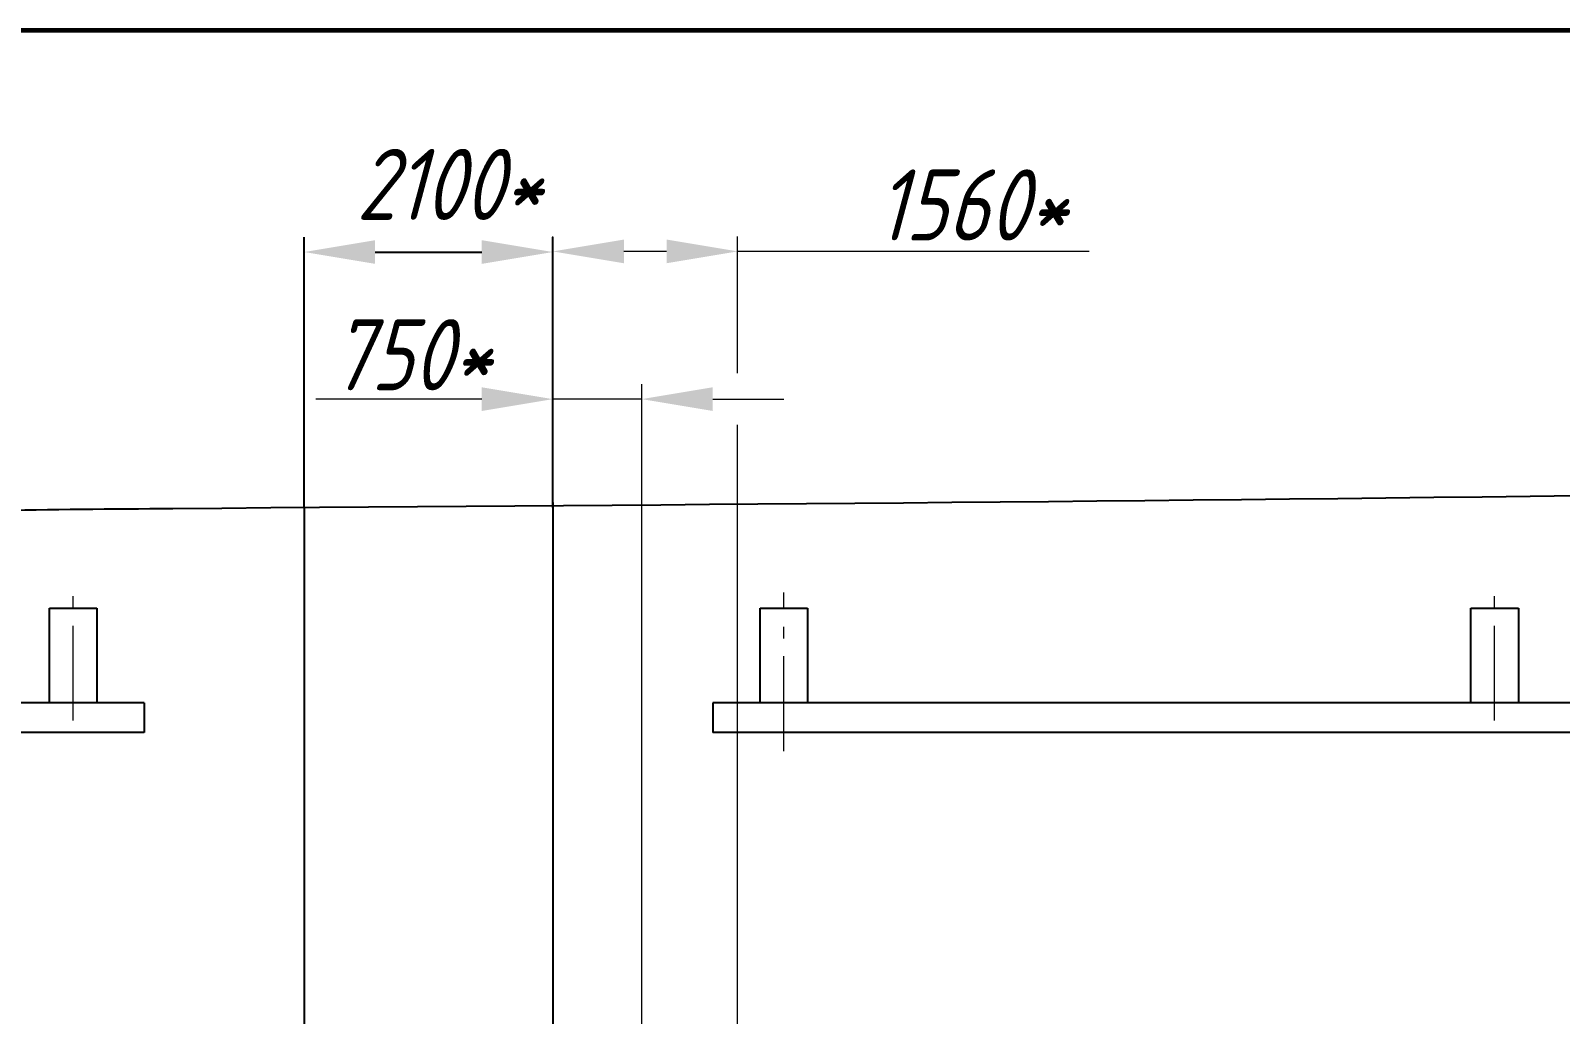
# Model space of a CAD drawing. Header units: millimetres. Extents: x -80926 to 207199, y -554506 to -32322.
# Drawn here: x 1434 to 14348, y -306484 to -298179 of the extents above; entities that cross this region are included whole.
import ezdxf

# ---------------------------------------------------------------- set-up
doc = ezdxf.new("R2010")
doc.units = ezdxf.units.MM
doc.linetypes.add('GOST2.303 6', pattern=[12, 8, -1.5, 1, -1.5])
doc.layers.add('CENTER', color=10, linetype='GOST2.303 6', lineweight=15)
doc.layers.add('DIM', color=5, linetype='Continuous', lineweight=15)
doc.styles.add('GOST 2.304', font='CS_Gost2304.shx', dxfattribs={"oblique": 15})
doc.dimstyles.new('GOST', dxfattribs={"dimscale": 0, "dimtxt": 3, "dimasz": 3, "dimexe": 1.25, "dimexo": 0, "dimtad": 1, "dimtoh": 1, "dimdec": 3, "dimtxsty": 'GOST 2.304', "dimcen": 5, "dimadec": 3, "dimazin": 2, "dimtfac": 0.75, "dimtdec": 4, "dimtmove": 1, "dimatfit": 3, "dimfxl": 0, "dimtolj": 1, "dimarcsym": 0})

# ---------------------------------------------------------------- blocks, each defined once
blk = doc.blocks.new('*D221')
at = {"layer": 'Defpoints', "color": 0}
for p in [(5843, -300048), (3743, -302204), (5843, -302204)]:
    blk.add_point(p, dxfattribs=at)
at = {"layer": 'DIM', "color": 0, "lineweight": -2}
for p, q in [((3743, -302204), (3743, -299923)), ((5843, -302204), (5843, -299923)), ((4343, -300048), (5243, -300048))]:
    blk.add_line(p, q, dxfattribs=at)
at = {"layer": 'DIM', "color": 0}
for points in [[(4343, -299948), (4343, -300148), (3743, -300048)], [(5243, -299948), (5243, -300148), (5843, -300048)]]:
    blk.add_solid(points, dxfattribs=at)
at = {"layer": 'DIM', "color": 0, "insert": (4966, -299477), "char_height": 600, "attachment_point": 5, "style": 'GOST 2.304'}
blk.add_mtext('\\A1;2100*', dxfattribs=at)

msp = doc.modelspace()

# ---------------------------------------------------------------- linework, layer by layer
at = {"color": 7, "linetype": 'Continuous', "lineweight": 60}
msp.add_line((94999.3118, -298178.7465), (-14360.6882, -298178.7465), dxfattribs=at)
for p, q in [((5842.6579, -302162.6921), (5842.6579, -310998.2948)), ((3742.6579, -302198.4921), (3742.6579, -310998.2948)), ((1592.6579, -303053.9469), (1992.6579, -303053.9469)), ((1592.6579, -303853.9469), (1592.6579, -303053.9469)), ((1992.6579, -303053.9469), (1992.6579, -303853.9469)), ((7592.6579, -303053.9469), (7992.6579, -303053.9469)), ((7592.6579, -303853.9469), (7592.6579, -303053.9469)), ((7992.6579, -303053.9469), (7992.6579, -303853.9469)), ((13592.6579, -303053.9469), (13992.6579, -303053.9469)), ((13592.6579, -303853.9469), (13592.6579, -303053.9469)), ((13992.6579, -303053.9469), (13992.6579, -303853.9469)), ((2392.6579, -303853.9469), (-6327.6518, -303853.9469)), ((2392.6579, -303853.9469), (2392.6579, -304103.9469)), ((79402.6579, -303853.9469), (7192.6579, -303853.9469)), ((7192.6579, -303853.9469), (7192.6579, -304103.9469)), ((2392.6579, -304103.9469), (-6391.6721, -304103.9469)), ((79652.6579, -304103.9469), (7192.6579, -304103.9469))]:
    msp.add_line(p, q)
at = {"start_tangent": (0.3660213996, 0.930606434), "end_tangent": (0.9880728766, -0.1539869819)}
msp.add_spline([(-6391.6721, -304103.9469), (-6202.8086, -303170.1174), (-4686.1268, -302633.3071), (-388.8621, -302275.4337), (2633.9688, -302212.2795), (28635.0418, -301743.0165), (46173.7207, -300972.5901), (57815.0244, -301103.8591), (72516.3497, -302284.4356), (77864.5748, -302283.035), (79191.758, -302246.4466)], degree=3, dxfattribs=at)
msp.add_open_spline([(-6391.6721, -304103.9469), (-6539.0869, -304510.5237), (-7593.8484, -311447.1481), (-8990.4567, -314571.8286), (-8967.2601, -329031.0901), (2645.5737, -330696.4969), (16923.3895, -329264.1046), (34735.8984, -329998.1005), (50856.0059, -329836.9321), (72116.3727, -329355.3163), (82007.7686, -330752.1078), (82599.1026, -321086.1843), (82921.1958, -313174.5372), (83700.5195, -306761.4353), (83438.3072, -302457.8576), (81910.1969, -302749.5348), (80198.5862, -302557.446), (79191.758, -302246.4466)], degree=3, knots=[801.6625174448, 801.6625174448, 801.6625174448, 801.6625174448, 2111.8071712127, 11138.3698301209, 23394.6988272199, 31668.3245429155, 50102.1857783468, 67549.1935370648, 85138.7487895182, 97029.3574073722, 117856.6013994624, 126232.1472898463, 136100.3298398128, 142525.9250569345, 147083.6997114652, 148988.7913002833, 149566.3012723248, 149566.3012723248, 149566.3012723248, 149566.3012723248])
at = {"layer": 'CENTER', "ltscale": 100}
for p, q in [((1792.6579, -304003.0269), (1792.6579, -302922.0265)), ((7792.6579, -304260.6945), (7792.6579, -302922.0265)), ((13792.6579, -304003.0269), (13792.6579, -302922.0265))]:
    msp.add_line(p, q, dxfattribs=at)
at = {"layer": 'DIM'}
for p, q in [((5842.6579, -302198.4921), (5842.6579, -299917.7169)), ((7402.6579, -301069.9018), (7402.6579, -299917.7169)), ((6802.6579, -300042.7169), (6442.6579, -300042.7169)), ((10370.1402, -300042.7169), (7402.6579, -300042.7169)), ((5842.6579, -302198.4921), (5842.6579, -301164.7112)), ((6592.6579, -310998.2948), (6592.6579, -301164.7112)), ((5242.6579, -301289.7112), (3841.9516, -301289.7112)), ((6592.6579, -301289.7112), (5842.6579, -301289.7112)), ((7192.6579, -301289.7112), (7792.6579, -301289.7112)), ((7402.6579, -307203.9469), (7402.6579, -301505.4909))]:
    msp.add_line(p, q, dxfattribs=at)
for points in [[(6442.6579, -299942.7169), (6442.6579, -300142.7169), (5842.6579, -300042.7169)], [(6802.6579, -299942.7169), (6802.6579, -300142.7169), (7402.6579, -300042.7169)], [(5242.6579, -301189.7112), (5242.6579, -301389.7112), (5842.6579, -301289.7112)], [(7192.6579, -301189.7112), (7192.6579, -301389.7112), (6592.6579, -301289.7112)]]:
    msp.add_solid(points, dxfattribs=at)

# ---------------------------------------------------------------- texts
at = {"layer": 'DIM', "char_height": 600, "attachment_point": 5, "style": 'GOST 2.304'}
for s, insert in [('\\A1;1560*', (9377.1017, -299650.4283)), ('\\A1;750*', (4642.6579, -300914.7848))]:
    msp.add_mtext(s, dxfattribs=dict(at, insert=insert))

# ---------------------------------------------------------------- dimensions: what is measured, and where the dimension line sits
at = {"layer": 'DIM'}
dim = msp.add_linear_dim(base=(5842.6579, -300048.0163), p1=(3742.6579, -302203.7915), p2=(5842.6579, -302203.7915), text='2100*', dimstyle='GOST', override={"dimscale": 100, "dimtxt": 6, "dimasz": 6, "dimlfac": 1, "dimtxsty": 'GOST 2.304', "dimsah": 1, "dimtolj": 1}, dxfattribs=at)
dim.commit()
dim.dimension.update_dxf_attribs({"geometry": '*D221', "text_midpoint": (4966.0542, -299839.3616), "dimtype": 160})

doc.saveas('drawing.dxf')
